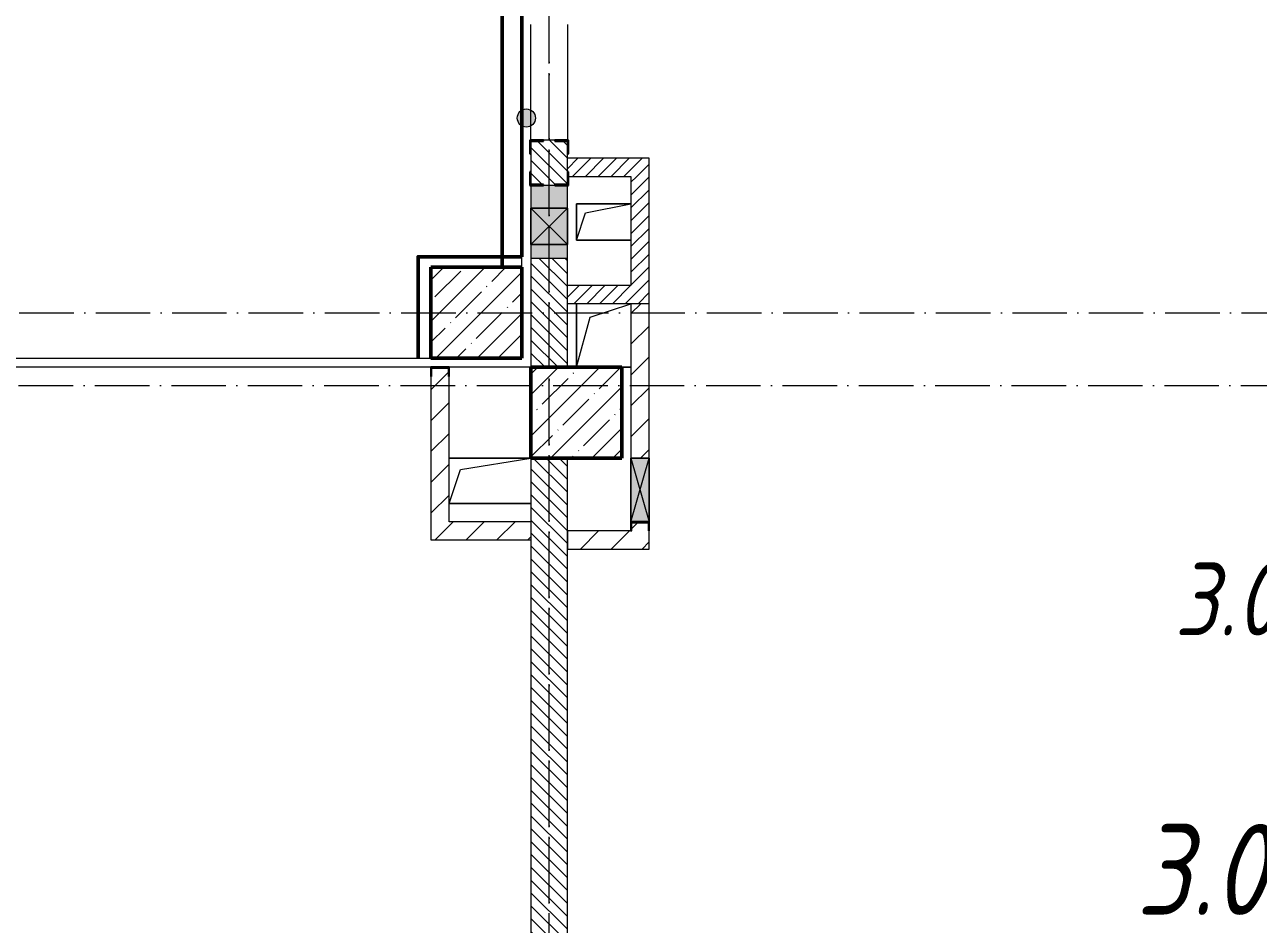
# Model space of a CAD drawing. Header units: millimetres. Extents: x -213536 to 1564669, y -45299 to 942238.
# Drawn here: x 640187 to 646971, y 326148 to 331097 of the extents above; entities that cross this region are included whole.
import ezdxf

# ---------------------------------------------------------------- set-up
doc = ezdxf.new("R2010")
doc.units = ezdxf.units.MM
doc.linetypes.add('50_200_ШТРИХ_1Т_ш5_п1_п1_', pattern=[700, 500, -100, 0, -100])
for name, color, linetype, lineweight in [('8.1)', 2, 'Continuous', 50), ('8.2)', 3, 'Continuous', 50), ('8.3)', 5, 'Continuous', 50), ('8.4)', 6, 'Continuous', 50), ('A-DETL-GENF-OTLN', 7, 'Continuous', 9), ('A-FLOR-____-OTLN', 7, 'Continuous', 9), ('A-GENM-____-MCUT', 7, 'Continuous', 25), ('A-GENM-____-OTLN', 7, 'Continuous', 9), ('A-GENM-____-OTLN-1', 7, 'Continuous', 25), ('A-GLAZ-____-OTLN', 7, 'Continuous', 9), ('A-WALL-____-MCUT', 7, 'Continuous', 13), ('A-WALL-____-MCUT-3', 7, 'Continuous', 9), ('A-WALL-____-PATT-1', 7, 'Continuous', 9), ('A-WALL-FNSH-MCUT-1', 7, 'Continuous', 9), ('G-____-____-TEXT', 7, 'Continuous', 9), ('I-WALL-____-OTLN', 7, 'Continuous', 9), ('S-COLS-____-MCUT', 7, 'Continuous', 50), ('S-COLS-____-OTLN', 7, 'Continuous', 9), ('S-GRID-____-OTLN-1', 7, '50_200_ШТРИХ_1Т_ш5_п1_п1_', 9), ('Марки помещений', 7, 'Continuous', 9)]:
    doc.layers.add(name, color=color, linetype=linetype, lineweight=lineweight)
doc.styles.add('ISOCPEUR_I_2', font='isocpeui.ttf', dxfattribs={"width": 0.85, "height": 2.3})
pattern_1 = [(135, (549721.475, 286281.11), (-35.35534, -35.35534), [])]
pattern_2 = [(45, (-93500, -42681.04), (-114.04925, 114.04925), []), (45, (-93385.95, -42681.04), (-114.04925, 114.04925), [201.613, -40.323, 3.353, -36.97])]
pattern_3 = [(45, (-92950, -43231.04), (-114.04925, 114.04925), []), (45, (-92835.95, -43231.04), (-114.04925, 114.04925), [201.613, -40.323, 3.353, -36.97])]
pattern_4 = [(45, (549721.475, 286281.11), (-35.35534, 35.35534), [])]
pattern_5 = [(45, (549721.47, 286281.11), (-84.85281, 84.85281), [])]

# ---------------------------------------------------------------- blocks, each defined once
blk = doc.blocks.new('BSC_Колонна _Прямоугольная - 500х500-V117-АР1_План отверстий 3 этажа в осях 1-64_Ю-ЯЯ')
at = {"layer": 'S-COLS-____-OTLN'}
h = blk.add_hatch(dxfattribs=at)
h.set_pattern_fill('FP_122', color=256, style=0, pattern_type=2)
h.set_pattern_definition(pattern_2)
h.paths.add_polyline_path([(-250, -250), (250, -250), (250, 250), (-250, 250), (-250, 12)], flags=0)
at = {"layer": 'S-COLS-____-MCUT'}
for p, q in [((250, 250), (-250, 250)), ((-250, 250), (-250, -250)), ((250, -250), (250, 250)), ((-250, -250), (250, -250))]:
    blk.add_line(p, q, dxfattribs=at)
blk = doc.blocks.new('BSC_Колонна _Прямоугольная - 500х500-V122-АР1_План отверстий 3 этажа в осях 1-64_Ю-ЯЯ')
at = {"layer": 'S-COLS-____-OTLN'}
h = blk.add_hatch(dxfattribs=at)
h.set_pattern_fill('FP_127', color=256, style=0, pattern_type=2)
h.set_pattern_definition(pattern_3)
h.paths.add_polyline_path([(-250, -250), (250, -250), (250, 250), (-250, 250)], flags=0)
at = {"layer": 'S-COLS-____-MCUT'}
for p, q in [((250, 250), (-250, 250)), ((-250, 250), (-250, -250)), ((250, -250), (250, 250)), ((-250, -250), (250, -250))]:
    blk.add_line(p, q, dxfattribs=at)
blk = doc.blocks.new('Фахверк_СКБ_Уголок - 200_3960-28268576-АР1_План отверстий 3 этажа в осях 1-64_Ю-ЯЯ')
at = {"layer": 'A-GENM-____-MCUT'}
for p, q in [((200, 156), (125, 156)), ((125, 156), (125, 81)), ((131, 81), (131, 150)), ((131, 150), (200, 150)), ((200, 150), (200, 156)), ((125, 81), (131, 81)), ((131, 19), (125, 19)), ((125, 19), (125, -56)), ((131, -50), (131, 19)), ((125, -56), (200, -56)), ((200, -50), (131, -50)), ((200, -56), (200, -50))]:
    blk.add_line(p, q, dxfattribs=at)
blk = doc.blocks.new('154_Фахверк_СКБ_Швеллер - Тип_100_3960-28318856-АР1_План отверстий 3 этажа в осях 1-64_Ю-ЯЯ')
at = {"layer": 'A-GENM-____-MCUT'}
for p, q in [((175, 50), (125, 50)), ((125, 50), (125, -50)), ((128, 47), (175, 47)), ((128, -47), (128, 47)), ((175, 47), (175, 50)), ((125, -50), (175, -50)), ((175, -47), (128, -47)), ((175, -50), (175, -47))]:
    blk.add_line(p, q, dxfattribs=at)
blk = doc.blocks.new('AR_Отверстие Ниша - Лючок-32403213-АР1_План отверстий 3 этажа в осях 1-64_Ю-ЯЯ')
at = {"layer": 'A-GLAZ-____-OTLN'}
h = blk.add_hatch(color=256, dxfattribs=at)
h.paths.add_polyline_path([(200, -100), (200, 100), (125, 100), (125, -100)], flags=0)
h.paths.add_polyline_path([(-75, -31), (-75, 100), (-200, 100), (-200, -100), (-75, -100)], flags=0)
for p, q in [((-75, 100), (-200, 100)), ((200, 100), (125, 100)), ((200, -100), (200, 100)), ((-200, 31), (-200, -31)), ((-200, -100), (-75, -100)), ((125, -100), (200, -100))]:
    blk.add_line(p, q, dxfattribs=at)
blk = doc.blocks.new('AR_Отверстие прямоугольное _в стене_ - AR_Отверстие прямоугольное _в стене__ВК-32403182-АР1_План отверстий 3 этажа в осях 1-64_Ю-ЯЯ')
at = {"layer": 'A-GLAZ-____-OTLN'}
blk.add_hatch(color=256, dxfattribs=at).paths.add_polyline_path([(100, 100), (-100, 100), (-100, -100), (100, -100)], flags=0)
at = {"layer": 'A-DETL-GENF-OTLN'}
for p, q in [((-100, -100), (-100, 100)), ((-100, 100), (100, 100)), ((100, 100), (-100, -100)), ((-100, 100), (100, -100)), ((100, 100), (-100, 100)), ((-100, 100), (-100, -100)), ((100, 100), (100, -100)), ((100, -100), (100, 100)), ((100, -100), (-100, -100)), ((-100, -100), (100, -100))]:
    blk.add_line(p, q, dxfattribs=at)
blk = doc.blocks.new('AR_Отверстие прямоугольное _в плите_ - AR_Отверстие прямоугольное _в плите_-V172-АР1_План отверстий 3 этажа в осях 1-64_Ю-ЯЯ')
at = {"layer": 'A-GENM-____-OTLN'}
for p, q in [((150, 100), (-150, 100)), ((-150, 100), (-150, -100)), ((-100, 50), (150, 100)), ((-150, -100), (-100, 50)), ((-150, -100), (150, -100))]:
    blk.add_line(p, q, dxfattribs=at)
blk = doc.blocks.new('AR_Отверстие прямоугольное _в плите_ - AR_Отверстие прямоугольное _в плите_-30552830-АР1_План отверстий 3 этажа в осях 1-64_Ю-ЯЯ')
at = {"layer": 'A-GENM-____-OTLN'}
for p, q in [((225, 125), (-225, 125)), ((-162.5, 62.5), (225, 125)), ((-225, -125), (-162.5, 62.5)), ((-225, -125), (225, -125))]:
    blk.add_line(p, q, dxfattribs=at)
blk = doc.blocks.new('AR_Отверстие прямоугольное _в плите_ - AR_Отверстие прямоугольное _в плите_-30552583-АР1_План отверстий 3 этажа в осях 1-64_Ю-ЯЯ')
at = {"layer": 'A-GENM-____-OTLN'}
for p, q in [((-150, 175), (-150, -175)), ((-75, 100), (150, 175)), ((-150, -175), (-75, 100)), ((100, -175), (150, -175))]:
    blk.add_line(p, q, dxfattribs=at)
blk = doc.blocks.new('AR_Отверстие прямоугольное _в стене_ - AR_Отверстие прямоугольное _в стене__ОВ-36947615-АР1_План отверстий 3 этажа в осях 1-64_Ю-ЯЯ')
at = {"layer": 'A-GLAZ-____-OTLN'}
blk.add_hatch(color=256, dxfattribs=at).paths.add_polyline_path([(-175, -50), (175, -50), (175, 50), (-175, 50), (-175, -47)], flags=0)
at = {"layer": 'A-DETL-GENF-OTLN'}
for p, q in [((-175, 50), (175, 50)), ((175, 50), (-175, -50)), ((-175, 50), (175, -50)), ((175, 50), (-175, 50)), ((175, 50), (175, -50)), ((175, -50), (175, 50)), ((175, -50), (-175, -50)), ((-175, -50), (175, -50))]:
    blk.add_line(p, q, dxfattribs=at)
blk = doc.blocks.new('154_Фахверк_СКБ_Швеллер - Тип_100_3960_зеркало-28515619-АР1_План отверстий 3 этажа в осях 1-64_Ю-ЯЯ')
at = {"layer": 'A-GENM-____-MCUT'}
for p, q in [((175, 50), (125, 50)), ((125, 50), (125, -50)), ((128, 47), (175, 47)), ((128, -47), (128, 47)), ((175, 47), (175, 50)), ((125, -50), (175, -50)), ((175, -47), (128, -47)), ((175, -50), (175, -47))]:
    blk.add_line(p, q, dxfattribs=at)
blk = doc.blocks.new('BSC_Колонна _Прямоугольная - 500х500-V141-АР1_План отверстий 3 этажа в осях 1-64_А-ГГ')
at = {"layer": 'S-COLS-____-OTLN'}
h = blk.add_hatch(dxfattribs=at)
h.set_pattern_fill('FP_164', color=256, style=0, pattern_type=2)
h.set_pattern_definition(pattern_2)
h.paths.add_polyline_path([(-250, -250), (250, -250), (250, 250), (-250, 250), (-250, 194.5)], flags=0)
at = {"layer": 'S-COLS-____-MCUT'}
for p, q in [((250, 250), (-250, 250)), ((-250, 250), (-250, -250)), ((250, -250), (250, 250)), ((-250, -250), (250, -250))]:
    blk.add_line(p, q, dxfattribs=at)
blk = doc.blocks.new('BSC_Колонна _Прямоугольная - 500х500-V146-АР1_План отверстий 3 этажа в осях 1-64_А-ГГ')
at = {"layer": 'S-COLS-____-OTLN'}
h = blk.add_hatch(dxfattribs=at)
h.set_pattern_fill('FP_169', color=256, style=0, pattern_type=2)
h.set_pattern_definition(pattern_3)
h.paths.add_polyline_path([(-250, -250), (250, -250), (250, 250), (-250, 250)], flags=0)
at = {"layer": 'S-COLS-____-MCUT'}
for p, q in [((250, 250), (-250, 250)), ((-250, 250), (-250, -250)), ((250, -250), (250, 250)), ((-250, -250), (250, -250))]:
    blk.add_line(p, q, dxfattribs=at)
blk = doc.blocks.new('Фахверк_СКБ_Уголок - 200_3960-28268576-АР1_План отверстий 3 этажа в осях 1-64_А-ГГ')
at = {"layer": 'A-GENM-____-MCUT'}
for p, q in [((200, 156), (125, 156)), ((125, 156), (125, 81)), ((131, 81), (131, 150)), ((131, 150), (200, 150)), ((200, 150), (200, 156)), ((125, 81), (131, 81)), ((131, 19), (125, 19)), ((125, 19), (125, -56)), ((131, -50), (131, 19)), ((125, -56), (200, -56)), ((200, -50), (131, -50)), ((200, -56), (200, -50))]:
    blk.add_line(p, q, dxfattribs=at)
blk = doc.blocks.new('154_Фахверк_СКБ_Швеллер - Тип_100_3960-28318856-АР1_План отверстий 3 этажа в осях 1-64_А-ГГ')
at = {"layer": 'A-GENM-____-MCUT'}
for p, q in [((175, 50), (125, 50)), ((125, 50), (125, -50)), ((128, 47), (175, 47)), ((128, -47), (128, 47)), ((175, 47), (175, 50)), ((125, -50), (175, -50)), ((175, -47), (128, -47)), ((175, -50), (175, -47))]:
    blk.add_line(p, q, dxfattribs=at)
blk = doc.blocks.new('AR_Отверстие Ниша - Лючок-32403213-АР1_План отверстий 3 этажа в осях 1-64_А-ГГ')
at = {"layer": 'A-GLAZ-____-OTLN'}
h = blk.add_hatch(color=256, dxfattribs=at)
h.paths.add_polyline_path([(200, -100), (200, 100), (125, 100), (125, -100)], flags=0)
h.paths.add_polyline_path([(-75, -100), (-75, 100), (-200, 100), (-200, -100)], flags=0)
for p, q in [((-75, 100), (-200, 100)), ((200, 100), (125, 100)), ((200, -100), (200, 100)), ((-200, 31), (-200, -31)), ((-200, -100), (-75, -100)), ((125, -100), (200, -100))]:
    blk.add_line(p, q, dxfattribs=at)
blk = doc.blocks.new('AR_Отверстие прямоугольное _в стене_ - AR_Отверстие прямоугольное _в стене__ВК-32403182-АР1_План отверстий 3 этажа в осях 1-64_А-ГГ')
at = {"layer": 'A-GLAZ-____-OTLN'}
blk.add_hatch(color=256, dxfattribs=at).paths.add_polyline_path([(100, 100), (-100, 100), (-100, -100), (100, -100)], flags=0)
at = {"layer": 'A-DETL-GENF-OTLN'}
for p, q in [((-100, -100), (-100, 100)), ((-100, 100), (100, 100)), ((100, 100), (-100, -100)), ((-100, 100), (100, -100)), ((100, 100), (-100, 100)), ((-100, 100), (-100, -100)), ((100, 100), (100, -100)), ((100, -100), (100, 100)), ((100, -100), (-100, -100)), ((-100, -100), (100, -100))]:
    blk.add_line(p, q, dxfattribs=at)
blk = doc.blocks.new('AR_Отверстие прямоугольное _в плите_ - AR_Отверстие прямоугольное _в плите_-30423629-АР1_План отверстий 3 этажа в осях 1-64_А-ГГ')
at = {"layer": 'A-GENM-____-OTLN'}
for p, q in [((150, 100), (-150, 100)), ((-150, 100), (-150, -100)), ((-100, 50), (150, 100)), ((-150, -100), (-100, 50)), ((-150, -100), (150, -100))]:
    blk.add_line(p, q, dxfattribs=at)
blk = doc.blocks.new('AR_Отверстие прямоугольное _в плите_ - AR_Отверстие прямоугольное _в плите_-30552830-АР1_План отверстий 3 этажа в осях 1-64_А-ГГ')
at = {"layer": 'A-GENM-____-OTLN'}
for p, q in [((225, 125), (-225, 125)), ((-162.5, 62.5), (225, 125)), ((-225, -125), (-162.5, 62.5)), ((-225, -125), (225, -125))]:
    blk.add_line(p, q, dxfattribs=at)
blk = doc.blocks.new('AR_Отверстие прямоугольное _в плите_ - AR_Отверстие прямоугольное _в плите_-30552583-АР1_План отверстий 3 этажа в осях 1-64_А-ГГ')
at = {"layer": 'A-GENM-____-OTLN'}
for p, q in [((-150, 175), (-150, -175)), ((-75, 100), (150, 175)), ((-150, -175), (-75, 100)), ((100, -175), (150, -175))]:
    blk.add_line(p, q, dxfattribs=at)
blk = doc.blocks.new('AR_Отверстие прямоугольное _в стене_ - AR_Отверстие прямоугольное _в стене__ОВ-36947615-АР1_План отверстий 3 этажа в осях 1-64_А-ГГ')
at = {"layer": 'A-GLAZ-____-OTLN'}
blk.add_hatch(color=256, dxfattribs=at).paths.add_polyline_path([(-175, -50), (175, -50), (175, 50), (-175, 50), (-175, -47)], flags=0)
at = {"layer": 'A-DETL-GENF-OTLN'}
for p, q in [((-175, 50), (175, 50)), ((175, 50), (-175, -50)), ((-175, 50), (175, -50)), ((175, 50), (-175, 50)), ((175, 50), (175, -50)), ((175, -50), (175, 50)), ((175, -50), (-175, -50)), ((-175, -50), (175, -50))]:
    blk.add_line(p, q, dxfattribs=at)
blk = doc.blocks.new('154_Фахверк_СКБ_Швеллер - Тип_100_3960_зеркало-28515619-АР1_План отверстий 3 этажа в осях 1-64_А-ГГ')
at = {"layer": 'A-GENM-____-MCUT'}
for p, q in [((175, 50), (125, 50)), ((125, 50), (125, -50)), ((128, 47), (175, 47)), ((128, -47), (128, 47)), ((175, 47), (175, 50)), ((125, -50), (175, -50)), ((175, -47), (128, -47)), ((175, -50), (175, -47))]:
    blk.add_line(p, q, dxfattribs=at)

msp = doc.modelspace()

# ---------------------------------------------------------------- hatches: boundary and pattern name
at = {"layer": 'A-WALL-____-PATT-1'}
h = msp.add_hatch(dxfattribs=at)
h.set_pattern_fill('FP_9', color=256, style=0, pattern_type=2)
h.set_pattern_definition(pattern_1)
h.paths.add_polyline_path([(642971.5, 329212.2), (643171.5, 329212.2), (643171.5, 329812.2), (642971.5, 329812.2), (642971.5, 329781.4)], flags=0)
h.paths.add_polyline_path([(643040.5, 330212.2), (643102.5, 330212.2), (643102.5, 330218.2), (643171.5, 330218.2), (643170.5, 330456.2), (643102.5, 330456.2), (643102.5, 330462.2), (643040.5, 330462.2), (643040.5, 330456.2), (642971.5, 330456.2), (642971.5, 330218.2), (643040.5, 330218.2)], flags=0)
h.paths.add_polyline_path([(643040.5, 332162.2), (643102.5, 332162.2), (643102.5, 332168.2), (643171.5, 332168.2), (643171.5, 332562.2), (642971.5, 332562.2), (642971.5, 332168.2), (643040.5, 332168.2)], flags=0)
h = msp.add_hatch(dxfattribs=at)
h.set_pattern_fill('FP_6', color=256, style=0, pattern_type=2)
h.set_pattern_definition(pattern_1)
h.paths.add_polyline_path([(642971.5, 329212.2), (643171.5, 329212.2), (643171.5, 329812.2), (642971.5, 329812.2)], flags=0)
h.paths.add_polyline_path([(643102.5, 330212.2), (643102.5, 330218.2), (643171.5, 330218.2), (643170.5, 330456.2), (643102.5, 330456.2), (643102.5, 330462.2), (643040.5, 330462.2), (643040.5, 330456.2), (642971.5, 330456.2), (642971.5, 330218.2), (643040.5, 330218.2), (643040.5, 330212.2)], flags=0)
h.paths.add_polyline_path([(643102.5, 332162.2), (643102.5, 332168.2), (643171.5, 332168.2), (643171.5, 332562.2), (642971.5, 332562.2), (642971.5, 332168.2), (643040.5, 332168.2), (643040.5, 332162.2)], flags=0)
h = msp.add_hatch(dxfattribs=at)
h.set_pattern_fill('FP_8', color=256, style=0, pattern_type=2)
h.set_pattern_definition(pattern_4)
h.paths.add_polyline_path([(643621.5, 330262.2), (643621.5, 330362.2), (643171.5, 330362.2), (643171.5, 330287.2), (643177.5, 330287.2), (643177.5, 330262.2), (643521.5, 330262.2)], flags=0)
h = msp.add_hatch(dxfattribs=at)
h.set_pattern_fill('FP_5', color=256, style=0, pattern_type=2)
h.set_pattern_definition(pattern_4)
h.paths.add_polyline_path([(643621.5, 330262.2), (643621.5, 330362.2), (643171.5, 330362.2), (643171.5, 330287.2), (643177.5, 330287.2), (643177.5, 330262.2), (643521.5, 330262.2)], flags=0)
h = msp.add_hatch(dxfattribs=at)
h.set_pattern_fill('FP_8', color=256, style=0, pattern_type=2)
h.set_pattern_definition(pattern_4)
h.paths.add_polyline_path([(643621.5, 329662.2), (643621.5, 330262.2), (643521.5, 330262.2), (643521.5, 329662.2)], flags=0)
h = msp.add_hatch(dxfattribs=at)
h.set_pattern_fill('FP_5', color=256, style=0, pattern_type=2)
h.set_pattern_definition(pattern_4)
h.paths.add_polyline_path([(643621.5, 329662.2), (643621.5, 330262.2), (643521.5, 330262.2), (643521.5, 329662.2)], flags=0)
h = msp.add_hatch(dxfattribs=at)
h.set_pattern_fill('FP_8', color=256, style=0, pattern_type=2)
h.set_pattern_definition(pattern_4)
h.paths.add_polyline_path([(643621.5, 329562.2), (643621.5, 329662.2), (643171.5, 329662.2), (643171.5, 329562.2), (643383.1, 329562.2)], flags=0)
h = msp.add_hatch(dxfattribs=at)
h.set_pattern_fill('FP_5', color=256, style=0, pattern_type=2)
h.set_pattern_definition(pattern_4)
h.paths.add_polyline_path([(643621.5, 329562.2), (643621.5, 329662.2), (643171.5, 329662.2), (643171.5, 329562.2), (643383.4, 329562.2)], flags=0)
h = msp.add_hatch(dxfattribs=at)
h.set_pattern_fill('FP_7', color=256, style=0, pattern_type=2)
h.set_pattern_definition(pattern_5)
h.paths.add_polyline_path([(643571.5, 328312.2), (643618.5, 328312.2), (643618.5, 328359.2), (643524.5, 328359.2), (643524.5, 328312.2)], flags=0)
h.paths.add_polyline_path([(643521.5, 328712.2), (643621.5, 328712.2), (643621.5, 329562.2), (643521.5, 329562.2)], flags=0)
h = msp.add_hatch(dxfattribs=at)
h.set_pattern_fill('FP_4', color=256, style=0, pattern_type=2)
h.set_pattern_definition(pattern_5)
h.paths.add_polyline_path([(643571.5, 328312.2), (643618.5, 328312.2), (643618.5, 328359.2), (643524.5, 328359.2), (643524.5, 328312.2)], flags=0)
h.paths.add_polyline_path([(643521.5, 328712.2), (643621.5, 328712.2), (643621.5, 329562.2), (643521.5, 329562.2)], flags=0)
h = msp.add_hatch(dxfattribs=at)
h.set_pattern_fill('FP_7', color=256, style=0, pattern_type=2)
h.set_pattern_definition(pattern_5)
h.paths.add_polyline_path([(642521.5, 328262.2), (642521.5, 329162.2), (642518.5, 329162.2), (642518.5, 329209.2), (642424.5, 329209.2), (642424.5, 329162.2), (642421.5, 329162.2), (642421.5, 328262.2)], flags=0)
h = msp.add_hatch(dxfattribs=at)
h.set_pattern_fill('FP_4', color=256, style=0, pattern_type=2)
h.set_pattern_definition(pattern_5)
h.paths.add_polyline_path([(642421.5, 328262.2), (642521.5, 328262.2), (642521.5, 329162.2), (642518.5, 329162.2), (642518.5, 329209.2), (642424.5, 329209.2), (642424.5, 329162.2), (642421.5, 329162.2), (642421.5, 328296.6)], flags=0)
h = msp.add_hatch(dxfattribs=at)
h.set_pattern_fill('FP_6', color=256, style=0, pattern_type=2)
h.set_pattern_definition(pattern_1)
h.paths.add_polyline_path([(643171.5, 323862.2), (643171.5, 324287.2), (642971.5, 324287.2), (642971.5, 323862.2)], flags=0)
h.paths.add_polyline_path([(643171.5, 324787.2), (643171.5, 328712.2), (642971.5, 328712.2), (642971.5, 324787.2)], flags=0)
h = msp.add_hatch(dxfattribs=at)
h.set_pattern_fill('FP_7', color=256, style=0, pattern_type=2)
h.set_pattern_definition(pattern_5)
h.paths.add_polyline_path([(642971.5, 328262.2), (642971.5, 328362.2), (642521.5, 328362.2), (642521.5, 328262.2)], flags=0)
h = msp.add_hatch(dxfattribs=at)
h.set_pattern_fill('FP_4', color=256, style=0, pattern_type=2)
h.set_pattern_definition(pattern_5)
h.paths.add_polyline_path([(642971.5, 328262.2), (642971.5, 328362.2), (642521.5, 328362.2), (642521.5, 328262.2)], flags=0)
h = msp.add_hatch(dxfattribs=at)
h.set_pattern_fill('FP_7', color=256, style=0, pattern_type=2)
h.set_pattern_definition(pattern_5)
h.paths.add_polyline_path([(643171.5, 328212.2), (643621.5, 328212.2), (643621.5, 328312.2), (643171.5, 328312.2)], flags=0)
h = msp.add_hatch(dxfattribs=at)
h.set_pattern_fill('FP_4', color=256, style=0, pattern_type=2)
h.set_pattern_definition(pattern_5)
h.paths.add_polyline_path([(643171.5, 328212.2), (643621.5, 328212.2), (643621.5, 328312.2), (643171.5, 328312.2), (643171.5, 328296.6)], flags=0)
at = {"layer": 'G-____-____-TEXT'}
h = msp.add_hatch(color=256, dxfattribs=at)
edge = h.paths.add_edge_path(flags=0)
edge.add_arc((642946.4, 330583.4), 50, 0, 360)
h = msp.add_hatch(color=256, dxfattribs=at)
edge = h.paths.add_edge_path(flags=0)
edge.add_arc((642946.4, 330583.4), 50, 0, 360)

# ---------------------------------------------------------------- linework, layer by layer
at = {"layer": '8.1)', "lineweight": 50}
msp.add_lwpolyline([(642813.9, 329762.2), (642813.9, 332333.6)], dxfattribs=at)
at = {"layer": '8.2)', "lineweight": 50}
msp.add_lwpolyline([(642350.5, 329262.2), (642350.5, 329820.4), (642921.5, 329820.4)], dxfattribs=at)
at = {"layer": '8.3)', "lineweight": 50}
msp.add_lwpolyline([(642921.5, 329820.4), (642921.5, 332535.6)], dxfattribs=at)
at = {"layer": '8.4)', "lineweight": 50}
for points in [[(642921.5, 329820.4), (642921.5, 332535.6)], [(642350.5, 329262.2), (642350.5, 329820.4), (642921.5, 329820.4)]]:
    msp.add_lwpolyline(points, dxfattribs=at)
at = {"layer": 'A-FLOR-____-OTLN'}
for p, q in [((642921.5, 329762.2), (642921.5, 333112.2)), ((642921.5, 329762.2), (642921.5, 333112.2)), ((643221.5, 330112.2), (643521.5, 330112.2)), ((643221.5, 329912.2), (643221.5, 330112.2)), ((643221.5, 330112.2), (643521.5, 330112.2)), ((643221.5, 329912.2), (643221.5, 330112.2)), ((643521.5, 329912.2), (643221.5, 329912.2)), ((643521.5, 329912.2), (643221.5, 329912.2)), ((643221.5, 329212.2), (643221.5, 329562.2)), ((643221.5, 329212.2), (643221.5, 329562.2)), ((638971.5, 329262.2), (642421.5, 329262.2)), ((638971.5, 329262.2), (642421.5, 329262.2)), ((642421.5, 329212.2), (638971.5, 329212.2)), ((642421.5, 329212.2), (638971.5, 329212.2)), ((642971.5, 329212.2), (642521.5, 329212.2)), ((642971.5, 329212.2), (642521.5, 329212.2)), ((643521.5, 329212.2), (643471.5, 329212.2)), ((643521.5, 329212.2), (643471.5, 329212.2)), ((642521.5, 328712.2), (642971.5, 328712.2)), ((642521.5, 328712.2), (642971.5, 328712.2)), ((642971.5, 328462.2), (642521.5, 328462.2)), ((642971.5, 328462.2), (642521.5, 328462.2))]:
    msp.add_line(p, q, dxfattribs=at)
at = {"layer": 'A-WALL-____-MCUT'}
for p, q in [((643102.5, 330462.2), (643040.5, 330462.2)), ((642971.5, 330387.2), (642971.5, 330287.2)), ((643171.5, 330287.2), (643171.5, 330387.2)), ((642971.5, 329812.2), (642971.5, 329212.2)), ((643171.5, 329212.2), (643171.5, 329812.2))]:
    msp.add_line(p, q, dxfattribs=at)
at = {"layer": 'A-WALL-____-MCUT-3'}
for p, q in [((643102.5, 330462.2), (643040.5, 330462.2)), ((642971.5, 330387.2), (642971.5, 330287.2)), ((643171.5, 330287.2), (643171.5, 330387.2)), ((642971.5, 329812.2), (642971.5, 329212.2)), ((643171.5, 329212.2), (643171.5, 329812.2)), ((642971.5, 328712.2), (642971.5, 324787.2)), ((643171.5, 324787.2), (643171.5, 328712.2))]:
    msp.add_line(p, q, dxfattribs=at)
at = {"layer": 'A-WALL-FNSH-MCUT-1'}
for p, q in [((643621.5, 330362.2), (643171.5, 330362.2)), ((643621.5, 330362.2), (643171.5, 330362.2)), ((643621.5, 328712.2), (643621.5, 330362.2)), ((643621.5, 328712.2), (643621.5, 330362.2)), ((643177.5, 330262.2), (643521.5, 330262.2)), ((643177.5, 330262.2), (643521.5, 330262.2)), ((643521.5, 330262.2), (643521.5, 329662.2)), ((643521.5, 330262.2), (643521.5, 329662.2)), ((643521.5, 329662.2), (643171.5, 329662.2)), ((643521.5, 329662.2), (643171.5, 329662.2)), ((643621.5, 329562.2), (643171.5, 329562.2)), ((643621.5, 329562.2), (643171.5, 329562.2)), ((643521.5, 329562.2), (643521.5, 328712.2)), ((643521.5, 329562.2), (643521.5, 328712.2)), ((642421.5, 329162.2), (642421.5, 328262.2)), ((642421.5, 329162.2), (642421.5, 328262.2)), ((642521.5, 328362.2), (642521.5, 329162.2)), ((642521.5, 328362.2), (642521.5, 329162.2)), ((642971.5, 328362.2), (642521.5, 328362.2)), ((642971.5, 328362.2), (642521.5, 328362.2)), ((643521.5, 328312.2), (643171.5, 328312.2)), ((643521.5, 328312.2), (643171.5, 328312.2)), ((643171.5, 328312.2), (643171.5, 328212.2)), ((643621.5, 328212.2), (643621.5, 328312.2)), ((643621.5, 328212.2), (643621.5, 328312.2)), ((642421.5, 328262.2), (642971.5, 328262.2)), ((642421.5, 328262.2), (642971.5, 328262.2)), ((643171.5, 328212.2), (643621.5, 328212.2)), ((643171.5, 328212.2), (643621.5, 328212.2))]:
    msp.add_line(p, q, dxfattribs=at)
at = {"layer": 'G-____-____-TEXT'}
msp.add_circle((642946.4, 330583.4), 50, dxfattribs=at)
msp.add_circle((642946.4, 330583.4), 50, dxfattribs=at)
at = {"layer": 'I-WALL-____-OTLN'}
for p, q in [((642971.5, 330462.2), (642971.5, 331097.2)), ((642971.5, 330462.2), (642971.5, 331097.2)), ((643171.5, 331097.2), (643171.5, 330462.2)), ((643171.5, 331097.2), (643171.5, 330462.2))]:
    msp.add_line(p, q, dxfattribs=at)
at = {"layer": 'S-GRID-____-OTLN-1', "color": 251, "ltscale": 0.6, "true_color": 0x636466}
for p, q in [((643071.5, 326262.2), (643071.5, 377174)), ((643071.5, 281798.5), (643071.5, 336162.1)), ((624193.8, 329512.2), (653656, 329512.2)), ((624193.8, 329512.2), (653656, 329512.2)), ((617048.2, 329112.2), (653795.9, 329112.2))]:
    msp.add_line(p, q, dxfattribs=at)

# ---------------------------------------------------------------- block references
at = {"layer": 'A-GENM-____-OTLN'}
for name, p in [('AR_Отверстие прямоугольное _в плите_ - AR_Отверстие прямоугольное _в плите_-V172-АР1_План отверстий 3 этажа в осях 1-64_Ю-ЯЯ', (643371.5, 330012.2)), ('AR_Отверстие прямоугольное _в плите_ - AR_Отверстие прямоугольное _в плите_-30423629-АР1_План отверстий 3 этажа в осях 1-64_А-ГГ', (643371.5, 330012.2)), ('AR_Отверстие прямоугольное _в плите_ - AR_Отверстие прямоугольное _в плите_-30552583-АР1_План отверстий 3 этажа в осях 1-64_Ю-ЯЯ', (643371.5, 329387.2)), ('AR_Отверстие прямоугольное _в плите_ - AR_Отверстие прямоугольное _в плите_-30552583-АР1_План отверстий 3 этажа в осях 1-64_А-ГГ', (643371.5, 329387.2)), ('AR_Отверстие прямоугольное _в плите_ - AR_Отверстие прямоугольное _в плите_-30552830-АР1_План отверстий 3 этажа в осях 1-64_Ю-ЯЯ', (642746.5, 328587.2)), ('AR_Отверстие прямоугольное _в плите_ - AR_Отверстие прямоугольное _в плите_-30552830-АР1_План отверстий 3 этажа в осях 1-64_А-ГГ', (642746.5, 328587.2))]:
    msp.add_blockref(name, p, dxfattribs=at)
at = {"layer": 'A-GENM-____-OTLN-1'}
for name, p, rotation in [('Фахверк_СКБ_Уголок - 200_3960-28268576-АР1_План отверстий 3 этажа в осях 1-64_Ю-ЯЯ', (643021.5, 330587.2), 269.9999999999999), ('Фахверк_СКБ_Уголок - 200_3960-28268576-АР1_План отверстий 3 этажа в осях 1-64_А-ГГ', (643021.5, 330587.2), 269.9999999999999), ('Фахверк_СКБ_Уголок - 200_3960-28268576-АР1_План отверстий 3 этажа в осях 1-64_Ю-ЯЯ', (643121.5, 330087.2), 89.9999999999999), ('Фахверк_СКБ_Уголок - 200_3960-28268576-АР1_План отверстий 3 этажа в осях 1-64_А-ГГ', (643121.5, 330087.2), 89.9999999999999), ('154_Фахверк_СКБ_Швеллер - Тип_100_3960-28318856-АР1_План отверстий 3 этажа в осях 1-64_Ю-ЯЯ', (642471.5, 329337.2), 270), ('154_Фахверк_СКБ_Швеллер - Тип_100_3960-28318856-АР1_План отверстий 3 этажа в осях 1-64_А-ГГ', (642471.5, 329337.2), 270), ('154_Фахверк_СКБ_Швеллер - Тип_100_3960_зеркало-28515619-АР1_План отверстий 3 этажа в осях 1-64_Ю-ЯЯ', (643571.5, 328487.2), 269.9999999999966), ('154_Фахверк_СКБ_Швеллер - Тип_100_3960_зеркало-28515619-АР1_План отверстий 3 этажа в осях 1-64_А-ГГ', (643571.5, 328487.2), 269.9999999999966)]:
    msp.add_blockref(name, p, dxfattribs=dict(at, rotation=rotation))
at = {"layer": 'A-GLAZ-____-OTLN'}
for name, p, rotation in [('AR_Отверстие Ниша - Лючок-32403213-АР1_План отверстий 3 этажа в осях 1-64_Ю-ЯЯ', (643071.5, 330012.2), 269.9999999999999), ('AR_Отверстие Ниша - Лючок-32403213-АР1_План отверстий 3 этажа в осях 1-64_А-ГГ', (643071.5, 330012.2), 269.9999999999999), ('AR_Отверстие прямоугольное _в стене_ - AR_Отверстие прямоугольное _в стене__ВК-32403182-АР1_План отверстий 3 этажа в осях 1-64_Ю-ЯЯ', (643071.5, 329987.2), 269.9999999999999), ('AR_Отверстие прямоугольное _в стене_ - AR_Отверстие прямоугольное _в стене__ВК-32403182-АР1_План отверстий 3 этажа в осях 1-64_А-ГГ', (643071.5, 329987.2), 269.9999999999999), ('AR_Отверстие прямоугольное _в стене_ - AR_Отверстие прямоугольное _в стене__ОВ-36947615-АР1_План отверстий 3 этажа в осях 1-64_Ю-ЯЯ', (643571.5, 328537.2), 89.99999999999659), ('AR_Отверстие прямоугольное _в стене_ - AR_Отверстие прямоугольное _в стене__ОВ-36947615-АР1_План отверстий 3 этажа в осях 1-64_А-ГГ', (643571.5, 328537.2), 89.99999999999659)]:
    msp.add_blockref(name, p, dxfattribs=dict(at, rotation=rotation))
at = {"layer": 'S-COLS-____-OTLN'}
for name, p in [('BSC_Колонна _Прямоугольная - 500х500-V122-АР1_План отверстий 3 этажа в осях 1-64_Ю-ЯЯ', (642671.5, 329512.2)), ('BSC_Колонна _Прямоугольная - 500х500-V146-АР1_План отверстий 3 этажа в осях 1-64_А-ГГ', (642671.5, 329512.2)), ('BSC_Колонна _Прямоугольная - 500х500-V117-АР1_План отверстий 3 этажа в осях 1-64_Ю-ЯЯ', (643221.5, 328962.2)), ('BSC_Колонна _Прямоугольная - 500х500-V141-АР1_План отверстий 3 этажа в осях 1-64_А-ГГ', (643221.5, 328962.2))]:
    msp.add_blockref(name, p, dxfattribs=at)

# ---------------------------------------------------------------- texts
at = {"layer": 'Марки помещений', "color": 114, "true_color": 0x139b48, "insert": (646509.8, 328137.4), "char_height": 400, "width": 785.654, "attachment_point": 1, "style": 'ISOCPEUR_I_2'}
msp.add_mtext('3.027', dxfattribs=at)
at = {"layer": 'Марки помещений', "insert": (646299.3, 326699.8), "char_height": 500, "width": 785.654, "attachment_point": 1, "style": 'ISOCPEUR_I_2'}
msp.add_mtext('3.027', dxfattribs=at)

doc.saveas('drawing.dxf')
